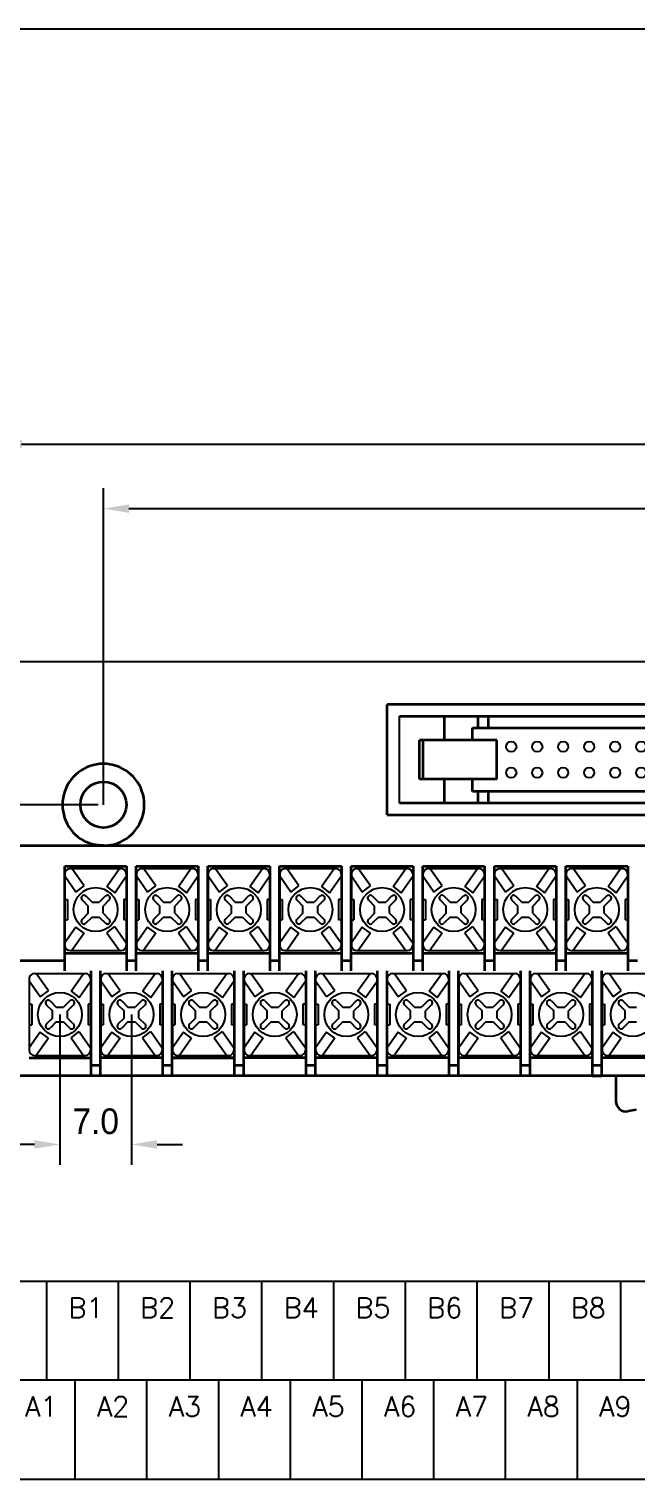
# Model space of a CAD drawing. Extents: x 295 to 2531, y 240 to 845.
# Drawn here: x 1795.9 to 1855.2, y 703 to 844.7 of the extents above; entities that cross this region are included whole.
import ezdxf

# ---------------------------------------------------------------- set-up
doc = ezdxf.new("R2010")
doc.units = 0
doc.header["$LTSCALE"] = 0.1
doc.layers.get('0').update_dxf_attribs({"linetype": 'CONTINUOUS'})
doc.layers.get('DEFPOINTS').update_dxf_attribs({"linetype": 'CONTINUOUS'})
doc.layers.add('S', color=3, linetype='CONTINUOUS')
doc.layers.add('SHEET', color=7, linetype='CONTINUOUS')
doc.layers.add('가시적인 것(ISO)', color=7, linetype='CONTINUOUS', lineweight=35)
doc.styles.get("Standard").update_dxf_attribs({"font": 'simplex.shx', "width": 0.9})
doc.styles.add('주 문자 (ISO)', font='')
doc.styles.get('주 문자 (ISO)').set_extended_font_data('Dotum')
doc.dimstyles.new('기본값 (ISO)', dxfattribs={"dimtxt": 2.5, "dimasz": 2.5, "dimexe": 2, "dimexo": 0, "dimgap": 1, "dimtad": 1, "dimdec": 1, "dimrnd": 1e-08, "dimzin": 0, "dimdsep": 46, "dimtxsty": '주 문자 (ISO)', "dimcen": 0.09, "dimdle": 10, "dimclrd": 1, "dimclre": 1, "dimclrt": 256, "dimadec": 1, "dimazin": 0, "dimtfac": 0.6, "dimtofl": 0, "dimtmove": 0, "dimatfit": 3, "dimfxl": 1, "dimtolj": 1, "dimtzin": 0, "dimlwd": -1, "dimlwe": -1, "dimarcsym": 0})

# ---------------------------------------------------------------- blocks, each defined once
blk = doc.blocks.new('A$C0BB32EA6')
for p, q in [((0, 0), (0, 8.5)), ((35.05, 5.25), (35.05, 3.25)), ((34.05, 4.25), (36.05, 4.25)), ((32.84, 1.15), (37.26, 1.15))]:
    blk.add_line(p, q)
for centre in [(10.92, 5.52), (13.46, 5.52), (16, 5.52), (18.54, 5.52), (21.08, 5.52), (23.62, 5.52), (26.16, 5.52), (28.7, 5.52), (31.24, 5.52), (33.78, 5.52), (36.32, 5.52), (38.86, 5.52), (41.4, 5.52), (43.94, 5.52), (46.48, 5.52), (49.02, 5.52), (51.56, 5.52), (54.1, 5.52), (56.64, 5.52), (59.18, 5.52), (10.92, 2.98), (13.46, 2.98), (16, 2.98), (18.54, 2.98), (21.08, 2.98), (23.62, 2.98), (26.16, 2.98), (28.7, 2.98), (31.24, 2.98), (33.78, 2.98), (36.32, 2.98), (38.86, 2.98), (41.4, 2.98), (43.94, 2.98), (46.48, 2.98), (49.02, 2.98), (51.56, 2.98), (54.1, 2.98), (56.64, 2.98), (59.18, 2.98)]:
    blk.add_circle(centre, 0.5)
at = {"layer": '가시적인 것(ISO)'}
for p, q in [((0, 8.5), (4.35, 8.5)), ((4.35, 8.5), (4.35, 6.15)), ((4.35, 8.5), (7.7, 8.5)), ((7.13, 7.35), (7.7, 7.35)), ((7.13, 6.15), (7.13, 7.35)), ((7.7, 7.35), (7.7, 8.5)), ((7.7, 8.5), (8.7, 8.5)), ((7.7, 7.35), (8.7, 7.35)), ((8.7, 7.35), (8.7, 8.5)), ((8.7, 8.5), (70.1, 8.5)), ((8.7, 7.35), (61.4, 7.35)), ((61.4, 7.35), (61.4, 8.5)), ((61.4, 7.35), (62.4, 7.35)), ((62.4, 8.5), (62.4, 7.35)), ((62.4, 7.35), (62.97, 7.35)), ((62.97, 7.35), (62.97, 6.15)), ((65.75, 6.15), (65.75, 8.5)), ((70.1, 8.5), (70.1, 0)), ((2.31, 6.15), (1.95, 6.15)), ((1.95, 2.35), (1.95, 6.15)), ((9.5, 6.15), (2.31, 6.15)), ((2.31, 2.35), (2.31, 6.15)), ((9.5, 2.35), (9.5, 6.15)), ((67.79, 6.15), (60.6, 6.15)), ((60.6, 2.35), (60.6, 6.15)), ((68.15, 6.15), (67.79, 6.15)), ((67.79, 2.35), (67.79, 6.15)), ((68.15, 2.35), (68.15, 6.15)), ((2.31, 2.35), (1.95, 2.35)), ((9.5, 2.35), (2.31, 2.35)), ((4.35, 2.35), (4.35, 0)), ((7.13, 1.15), (7.13, 2.35)), ((67.79, 2.35), (60.6, 2.35)), ((62.97, 2.35), (62.97, 1.15)), ((65.75, 0), (65.75, 2.35)), ((68.15, 2.35), (67.79, 2.35)), ((4.35, 0), (0, 0)), ((7.7, 0), (4.35, 0)), ((7.7, 1.15), (7.13, 1.15)), ((7.7, 0), (7.7, 1.15)), ((8.7, 1.15), (7.7, 1.15)), ((8.7, 0), (7.7, 0)), ((8.7, 0), (8.7, 1.15)), ((32.84, 1.15), (8.7, 1.15)), ((61.4, 0), (8.7, 0)), ((32.84, 0), (32.84, 1.15)), ((37.26, 1.15), (61.4, 1.15)), ((37.26, 0), (37.26, 1.15)), ((61.4, 0), (61.4, 1.15)), ((62.4, 1.15), (61.4, 1.15)), ((62.4, 0), (61.4, 0)), ((62.4, 1.15), (62.4, 0)), ((62.97, 1.15), (62.4, 1.15)), ((65.75, 0), (62.4, 0)), ((70.1, 0), (65.75, 0))]:
    blk.add_line(p, q, dxfattribs=at)
blk = doc.blocks.new('*D39')
at = {"color": 1, "transparency": 16777216}
for p, q in [((1803.14, 768.85), (1803.14, 799.78)), ((1930.64, 768.85), (1930.64, 799.78)), ((1805.64, 797.78), (1928.14, 797.78))]:
    blk.add_line(p, q, dxfattribs=at)
for points in [[(1805.64, 798.2), (1805.64, 797.37), (1803.14, 797.78)], [(1928.14, 798.2), (1928.14, 797.37), (1930.64, 797.78)]]:
    blk.add_solid(points, dxfattribs=at)
at = {"layer": 'DEFPOINTS', "color": 0, "transparency": 16777216}
for p in [(1930.64, 797.78), (1803.14, 768.85), (1930.64, 768.85)]:
    blk.add_point(p, dxfattribs=at)
at = {"transparency": 16777216, "insert": (1866.89, 800.04), "char_height": 2.5, "attachment_point": 5, "style": '주 문자 (ISO)'}
blk.add_mtext('\\A1;127.5', dxfattribs=at)
blk = doc.blocks.new('*D40')
at = {"color": 1, "transparency": 16777216}
for p, q in [((1792.64, 782.35), (1792.64, 806.09)), ((1941.64, 782.35), (1941.64, 806.09)), ((1795.14, 804.09), (1939.14, 804.09))]:
    blk.add_line(p, q, dxfattribs=at)
for points in [[(1795.14, 804.51), (1795.14, 803.67), (1792.64, 804.09)], [(1939.14, 804.51), (1939.14, 803.67), (1941.64, 804.09)]]:
    blk.add_solid(points, dxfattribs=at)
at = {"layer": 'DEFPOINTS', "color": 0, "transparency": 16777216}
for p in [(1941.64, 804.09), (1792.64, 782.35), (1941.64, 782.35)]:
    blk.add_point(p, dxfattribs=at)
at = {"transparency": 16777216, "insert": (1867.14, 806.34), "char_height": 2.5, "attachment_point": 5, "style": '주 문자 (ISO)'}
blk.add_mtext('\\A1;149.0', dxfattribs=at)
blk = doc.blocks.new('*D42')
at = {"color": 1, "transparency": 16777216}
for p, q in [((1798.89, 748.35), (1798.89, 733.65)), ((1805.89, 748.35), (1805.89, 733.65)), ((1796.39, 735.65), (1793.89, 735.65)), ((1808.39, 735.65), (1810.89, 735.65))]:
    blk.add_line(p, q, dxfattribs=at)
for points in [[(1796.39, 736.07), (1796.39, 735.23), (1798.89, 735.65)], [(1808.39, 736.07), (1808.39, 735.23), (1805.89, 735.65)]]:
    blk.add_solid(points, dxfattribs=at)
at = {"layer": 'DEFPOINTS', "color": 0, "transparency": 16777216}
for p in [(1798.89, 748.35), (1805.89, 748.35), (1805.89, 735.65)]:
    blk.add_point(p, dxfattribs=at)
at = {"transparency": 16777216, "insert": (1802.39, 737.9), "char_height": 2.5, "attachment_point": 5, "style": '주 문자 (ISO)'}
blk.add_mtext('\\A1;7.0', dxfattribs=at)
blk = doc.blocks.new('*D63')
at = {"color": 1, "transparency": 16777216}
for p, q in [((1793.14, 782.85), (1786.87, 782.85)), ((1788.87, 780.35), (1788.87, 771.35)), ((1802.64, 768.85), (1786.87, 768.85))]:
    blk.add_line(p, q, dxfattribs=at)
for points in [[(1788.45, 780.35), (1789.29, 780.35), (1788.87, 782.85)], [(1788.45, 771.35), (1789.29, 771.35), (1788.87, 768.85)]]:
    blk.add_solid(points, dxfattribs=at)
at = {"layer": 'DEFPOINTS', "color": 0, "transparency": 16777216}
for p in [(1793.14, 782.85), (1788.87, 768.85), (1802.64, 768.85)]:
    blk.add_point(p, dxfattribs=at)
at = {"transparency": 16777216, "insert": (1786.62, 775.85), "char_height": 2.5, "attachment_point": 5, "rotation": 90, "style": '주 문자 (ISO)'}
blk.add_mtext('\\A1;14.0', dxfattribs=at)

msp = doc.modelspace()

# ---------------------------------------------------------------- linework, layer by layer
for p, q in [((1793.14, 782.85), (1941.14, 782.85)), ((1800.45, 760.31), (1801.26, 760.91)), ((1803.47, 760.87), (1804.26, 760.25)), ((1807.45, 760.31), (1808.26, 760.91)), ((1810.47, 760.87), (1811.26, 760.25)), ((1814.45, 760.31), (1815.26, 760.91)), ((1817.47, 760.87), (1818.26, 760.25)), ((1821.45, 760.31), (1822.26, 760.91)), ((1824.47, 760.87), (1825.26, 760.25)), ((1828.45, 760.31), (1829.26, 760.91)), ((1831.47, 760.87), (1832.26, 760.25)), ((1835.45, 760.31), (1836.26, 760.91)), ((1838.47, 760.87), (1839.26, 760.25)), ((1842.45, 760.31), (1843.26, 760.91)), ((1845.47, 760.87), (1846.26, 760.25)), ((1849.45, 760.31), (1850.26, 760.91)), ((1852.47, 760.87), (1853.26, 760.25)), ((1801.26, 756.29), (1800.45, 756.88)), ((1803.47, 756.32), (1804.26, 756.94)), ((1808.26, 756.29), (1807.45, 756.88)), ((1810.47, 756.32), (1811.26, 756.94)), ((1815.26, 756.29), (1814.45, 756.88)), ((1817.47, 756.32), (1818.26, 756.94)), ((1822.26, 756.29), (1821.45, 756.88)), ((1824.47, 756.32), (1825.26, 756.94)), ((1829.26, 756.29), (1828.45, 756.88)), ((1831.47, 756.32), (1832.26, 756.94)), ((1836.26, 756.29), (1835.45, 756.88)), ((1838.47, 756.32), (1839.26, 756.94)), ((1843.26, 756.29), (1842.45, 756.88)), ((1845.47, 756.32), (1846.26, 756.94)), ((1850.26, 756.29), (1849.45, 756.88)), ((1852.47, 756.32), (1853.26, 756.94)), ((1796.96, 750.06), (1797.77, 750.66)), ((1799.98, 750.62), (1800.77, 750)), ((1803.96, 750.06), (1804.77, 750.66)), ((1806.98, 750.62), (1807.77, 750)), ((1810.96, 750.06), (1811.77, 750.66)), ((1813.98, 750.62), (1814.77, 750)), ((1817.96, 750.06), (1818.77, 750.66)), ((1820.98, 750.62), (1821.77, 750)), ((1824.96, 750.06), (1825.77, 750.66)), ((1827.98, 750.62), (1828.77, 750)), ((1831.96, 750.06), (1832.77, 750.66)), ((1834.98, 750.62), (1835.77, 750)), ((1838.96, 750.06), (1839.77, 750.66)), ((1841.98, 750.62), (1842.77, 750)), ((1845.96, 750.06), (1846.77, 750.66)), ((1848.98, 750.62), (1849.77, 750)), ((1852.96, 750.06), (1853.77, 750.66)), ((1797.77, 746.04), (1796.96, 746.63)), ((1799.98, 746.07), (1800.77, 746.69)), ((1804.77, 746.04), (1803.96, 746.63)), ((1806.98, 746.07), (1807.77, 746.69)), ((1811.77, 746.04), (1810.96, 746.63)), ((1813.98, 746.07), (1814.77, 746.69)), ((1818.77, 746.04), (1817.96, 746.63)), ((1820.98, 746.07), (1821.77, 746.69)), ((1825.77, 746.04), (1824.96, 746.63)), ((1827.98, 746.07), (1828.77, 746.69)), ((1832.77, 746.04), (1831.96, 746.63)), ((1834.98, 746.07), (1835.77, 746.69)), ((1839.77, 746.04), (1838.96, 746.63)), ((1841.98, 746.07), (1842.77, 746.69)), ((1846.77, 746.04), (1845.96, 746.63)), ((1848.98, 746.07), (1849.77, 746.69)), ((1853.77, 746.04), (1852.96, 746.63))]:
    msp.add_line(p, q)
at = {"color": 7}
for p, q in [((1799.88, 762.6), (1804.88, 762.6)), ((1801.26, 760.91), (1800.06, 762.6)), ((1803.47, 760.87), (1804.7, 762.6)), ((1806.88, 762.6), (1811.88, 762.6)), ((1808.26, 760.91), (1807.06, 762.6)), ((1810.47, 760.87), (1811.7, 762.6)), ((1813.88, 762.6), (1818.88, 762.6)), ((1815.26, 760.91), (1814.06, 762.6)), ((1817.47, 760.87), (1818.7, 762.6)), ((1820.88, 762.6), (1825.88, 762.6)), ((1822.26, 760.91), (1821.06, 762.6)), ((1824.47, 760.87), (1825.7, 762.6)), ((1827.88, 762.6), (1832.88, 762.6)), ((1829.26, 760.91), (1828.06, 762.6)), ((1831.47, 760.87), (1832.7, 762.6)), ((1834.88, 762.6), (1839.88, 762.6)), ((1836.26, 760.91), (1835.06, 762.6)), ((1838.47, 760.87), (1839.7, 762.6)), ((1841.88, 762.6), (1846.88, 762.6)), ((1843.26, 760.91), (1842.06, 762.6)), ((1845.47, 760.87), (1846.7, 762.6)), ((1848.88, 762.6), (1853.88, 762.6)), ((1850.26, 760.91), (1849.06, 762.6)), ((1852.47, 760.87), (1853.7, 762.6)), ((1799.38, 762.1), (1799.38, 755.1)), ((1800.45, 760.31), (1799.38, 761.85)), ((1804.26, 760.25), (1805.38, 761.85)), ((1805.38, 762.1), (1805.38, 755.1)), ((1806.38, 762.1), (1806.38, 755.1)), ((1807.45, 760.31), (1806.38, 761.85)), ((1811.26, 760.25), (1812.38, 761.85)), ((1812.38, 762.1), (1812.38, 755.1)), ((1813.38, 762.1), (1813.38, 755.1)), ((1814.45, 760.31), (1813.38, 761.85)), ((1818.26, 760.25), (1819.38, 761.85)), ((1819.38, 762.1), (1819.38, 755.1)), ((1820.38, 762.1), (1820.38, 755.1)), ((1821.45, 760.31), (1820.38, 761.85)), ((1825.26, 760.25), (1826.38, 761.85)), ((1826.38, 762.1), (1826.38, 755.1)), ((1827.38, 762.1), (1827.38, 755.1)), ((1828.45, 760.31), (1827.38, 761.85)), ((1832.26, 760.25), (1833.38, 761.85)), ((1833.38, 762.1), (1833.38, 755.1)), ((1834.38, 762.1), (1834.38, 755.1)), ((1835.45, 760.31), (1834.38, 761.85)), ((1839.26, 760.25), (1840.38, 761.85)), ((1840.38, 762.1), (1840.38, 755.1)), ((1841.38, 762.1), (1841.38, 755.1)), ((1842.45, 760.31), (1841.38, 761.85)), ((1846.26, 760.25), (1847.38, 761.85)), ((1847.38, 762.1), (1847.38, 755.1)), ((1848.38, 762.1), (1848.38, 755.1)), ((1849.45, 760.31), (1848.38, 761.85)), ((1853.26, 760.25), (1854.38, 761.85)), ((1854.38, 762.1), (1854.38, 755.1)), ((1801.05, 759.55), (1801.65, 758.95)), ((1801.42, 759.93), (1802.03, 759.32)), ((1803.34, 759.93), (1802.74, 759.32)), ((1803.72, 759.55), (1803.11, 758.95)), ((1808.05, 759.55), (1808.65, 758.95)), ((1808.42, 759.93), (1809.03, 759.32)), ((1810.34, 759.93), (1809.74, 759.32)), ((1810.72, 759.55), (1810.11, 758.95)), ((1815.05, 759.55), (1815.65, 758.95)), ((1815.42, 759.93), (1816.03, 759.32)), ((1817.34, 759.93), (1816.74, 759.32)), ((1817.72, 759.55), (1817.11, 758.95)), ((1822.05, 759.55), (1822.65, 758.95)), ((1822.42, 759.93), (1823.03, 759.32)), ((1824.34, 759.93), (1823.74, 759.32)), ((1824.72, 759.55), (1824.11, 758.95)), ((1829.05, 759.55), (1829.65, 758.95)), ((1829.42, 759.93), (1830.03, 759.32)), ((1831.34, 759.93), (1830.74, 759.32)), ((1831.72, 759.55), (1831.11, 758.95)), ((1836.05, 759.55), (1836.65, 758.95)), ((1836.42, 759.93), (1837.03, 759.32)), ((1838.34, 759.93), (1837.74, 759.32)), ((1838.72, 759.55), (1838.11, 758.95)), ((1843.05, 759.55), (1843.65, 758.95)), ((1843.42, 759.93), (1844.03, 759.32)), ((1845.34, 759.93), (1844.74, 759.32)), ((1845.72, 759.55), (1845.11, 758.95)), ((1850.05, 759.55), (1850.65, 758.95)), ((1850.42, 759.93), (1851.03, 759.32)), ((1852.34, 759.93), (1851.74, 759.32)), ((1852.72, 759.55), (1852.11, 758.95)), ((1801.65, 758.24), (1801.05, 757.64)), ((1801.65, 758.24), (1801.65, 758.95)), ((1802.03, 759.32), (1802.74, 759.32)), ((1803.11, 758.24), (1803.11, 758.95)), ((1803.11, 758.24), (1803.72, 757.64)), ((1808.65, 758.24), (1808.05, 757.64)), ((1808.65, 758.24), (1808.65, 758.95)), ((1809.03, 759.32), (1809.74, 759.32)), ((1810.11, 758.24), (1810.11, 758.95)), ((1810.11, 758.24), (1810.72, 757.64)), ((1815.65, 758.24), (1815.05, 757.64)), ((1815.65, 758.24), (1815.65, 758.95)), ((1816.03, 759.32), (1816.74, 759.32)), ((1817.11, 758.24), (1817.11, 758.95)), ((1817.11, 758.24), (1817.72, 757.64)), ((1822.65, 758.24), (1822.05, 757.64)), ((1822.65, 758.24), (1822.65, 758.95)), ((1823.03, 759.32), (1823.74, 759.32)), ((1824.11, 758.24), (1824.11, 758.95)), ((1824.11, 758.24), (1824.72, 757.64)), ((1829.65, 758.24), (1829.05, 757.64)), ((1829.65, 758.24), (1829.65, 758.95)), ((1830.03, 759.32), (1830.74, 759.32)), ((1831.11, 758.24), (1831.11, 758.95)), ((1831.11, 758.24), (1831.72, 757.64)), ((1836.65, 758.24), (1836.05, 757.64)), ((1836.65, 758.24), (1836.65, 758.95)), ((1837.03, 759.32), (1837.74, 759.32)), ((1838.11, 758.24), (1838.11, 758.95)), ((1838.11, 758.24), (1838.72, 757.64)), ((1843.65, 758.24), (1843.05, 757.64)), ((1843.65, 758.24), (1843.65, 758.95)), ((1844.03, 759.32), (1844.74, 759.32)), ((1845.11, 758.24), (1845.11, 758.95)), ((1845.11, 758.24), (1845.72, 757.64)), ((1850.65, 758.24), (1850.05, 757.64)), ((1850.65, 758.24), (1850.65, 758.95)), ((1851.03, 759.32), (1851.74, 759.32)), ((1852.11, 758.24), (1852.11, 758.95)), ((1852.11, 758.24), (1852.72, 757.64)), ((1800.45, 756.88), (1799.38, 755.34)), ((1802.03, 757.87), (1801.42, 757.26)), ((1802.03, 757.87), (1802.74, 757.87)), ((1802.74, 757.87), (1803.34, 757.26)), ((1804.26, 756.94), (1805.38, 755.34)), ((1807.45, 756.88), (1806.38, 755.34)), ((1809.03, 757.87), (1808.42, 757.26)), ((1809.03, 757.87), (1809.74, 757.87)), ((1809.74, 757.87), (1810.34, 757.26)), ((1811.26, 756.94), (1812.38, 755.34)), ((1814.45, 756.88), (1813.38, 755.34)), ((1816.03, 757.87), (1815.42, 757.26)), ((1816.03, 757.87), (1816.74, 757.87)), ((1816.74, 757.87), (1817.34, 757.26)), ((1818.26, 756.94), (1819.38, 755.34)), ((1821.45, 756.88), (1820.38, 755.34)), ((1823.03, 757.87), (1822.42, 757.26)), ((1823.03, 757.87), (1823.74, 757.87)), ((1823.74, 757.87), (1824.34, 757.26)), ((1825.26, 756.94), (1826.38, 755.34)), ((1828.45, 756.88), (1827.38, 755.34)), ((1830.03, 757.87), (1829.42, 757.26)), ((1830.03, 757.87), (1830.74, 757.87)), ((1830.74, 757.87), (1831.34, 757.26)), ((1832.26, 756.94), (1833.38, 755.34)), ((1835.45, 756.88), (1834.38, 755.34)), ((1837.03, 757.87), (1836.42, 757.26)), ((1837.03, 757.87), (1837.74, 757.87)), ((1837.74, 757.87), (1838.34, 757.26)), ((1839.26, 756.94), (1840.38, 755.34)), ((1842.45, 756.88), (1841.38, 755.34)), ((1844.03, 757.87), (1843.42, 757.26)), ((1844.03, 757.87), (1844.74, 757.87)), ((1844.74, 757.87), (1845.34, 757.26)), ((1846.26, 756.94), (1847.38, 755.34)), ((1849.45, 756.88), (1848.38, 755.34)), ((1851.03, 757.87), (1850.42, 757.26)), ((1851.03, 757.87), (1851.74, 757.87)), ((1851.74, 757.87), (1852.34, 757.26)), ((1853.26, 756.94), (1854.38, 755.34)), ((1801.26, 756.29), (1800.06, 754.6)), ((1803.47, 756.32), (1804.7, 754.6)), ((1808.26, 756.29), (1807.06, 754.6)), ((1810.47, 756.32), (1811.7, 754.6)), ((1815.26, 756.29), (1814.06, 754.6)), ((1817.47, 756.32), (1818.7, 754.6)), ((1822.26, 756.29), (1821.06, 754.6)), ((1824.47, 756.32), (1825.7, 754.6)), ((1829.26, 756.29), (1828.06, 754.6)), ((1831.47, 756.32), (1832.7, 754.6)), ((1836.26, 756.29), (1835.06, 754.6)), ((1838.47, 756.32), (1839.7, 754.6)), ((1843.26, 756.29), (1842.06, 754.6)), ((1845.47, 756.32), (1846.7, 754.6)), ((1850.26, 756.29), (1849.06, 754.6)), ((1852.47, 756.32), (1853.7, 754.6)), ((1799.88, 754.6), (1804.88, 754.6)), ((1806.88, 754.6), (1811.88, 754.6)), ((1813.88, 754.6), (1818.88, 754.6)), ((1820.88, 754.6), (1825.88, 754.6)), ((1827.88, 754.6), (1832.88, 754.6)), ((1834.88, 754.6), (1839.88, 754.6)), ((1841.88, 754.6), (1846.88, 754.6)), ((1848.88, 754.6), (1853.88, 754.6)), ((1795.89, 751.85), (1795.89, 744.85)), ((1796.96, 750.06), (1795.89, 751.6)), ((1796.39, 752.35), (1801.39, 752.35)), ((1797.77, 750.66), (1796.57, 752.35)), ((1799.98, 750.62), (1801.21, 752.35)), ((1800.77, 750), (1801.89, 751.6)), ((1801.89, 751.85), (1801.89, 744.85)), ((1802.89, 751.85), (1802.89, 744.85)), ((1803.96, 750.06), (1802.89, 751.6)), ((1803.39, 752.35), (1808.39, 752.35)), ((1804.77, 750.66), (1803.57, 752.35)), ((1806.98, 750.62), (1808.21, 752.35)), ((1807.77, 750), (1808.89, 751.6)), ((1808.89, 751.85), (1808.89, 744.85)), ((1809.89, 751.85), (1809.89, 744.85)), ((1810.96, 750.06), (1809.89, 751.6)), ((1810.39, 752.35), (1815.39, 752.35)), ((1811.77, 750.66), (1810.57, 752.35)), ((1813.98, 750.62), (1815.21, 752.35)), ((1814.77, 750), (1815.89, 751.6)), ((1815.89, 751.85), (1815.89, 744.85)), ((1816.89, 751.85), (1816.89, 744.85)), ((1817.96, 750.06), (1816.89, 751.6)), ((1817.39, 752.35), (1822.39, 752.35)), ((1818.77, 750.66), (1817.57, 752.35)), ((1820.98, 750.62), (1822.21, 752.35)), ((1821.77, 750), (1822.89, 751.6)), ((1822.89, 751.85), (1822.89, 744.85)), ((1823.89, 751.85), (1823.89, 744.85)), ((1824.96, 750.06), (1823.89, 751.6)), ((1824.39, 752.35), (1829.39, 752.35)), ((1825.77, 750.66), (1824.57, 752.35)), ((1827.98, 750.62), (1829.21, 752.35)), ((1828.77, 750), (1829.89, 751.6)), ((1829.89, 751.85), (1829.89, 744.85)), ((1830.89, 751.85), (1830.89, 744.85)), ((1831.96, 750.06), (1830.89, 751.6)), ((1831.39, 752.35), (1836.39, 752.35)), ((1832.77, 750.66), (1831.57, 752.35)), ((1834.98, 750.62), (1836.21, 752.35)), ((1835.77, 750), (1836.89, 751.6)), ((1836.89, 751.85), (1836.89, 744.85)), ((1837.89, 751.85), (1837.89, 744.85)), ((1838.96, 750.06), (1837.89, 751.6)), ((1838.39, 752.35), (1843.39, 752.35)), ((1839.77, 750.66), (1838.57, 752.35)), ((1841.98, 750.62), (1843.21, 752.35)), ((1842.77, 750), (1843.89, 751.6)), ((1843.89, 751.85), (1843.89, 744.85)), ((1844.89, 751.85), (1844.89, 744.85)), ((1845.96, 750.06), (1844.89, 751.6)), ((1845.39, 752.35), (1850.39, 752.35)), ((1846.77, 750.66), (1845.57, 752.35)), ((1848.98, 750.62), (1850.21, 752.35)), ((1849.77, 750), (1850.89, 751.6)), ((1850.89, 751.85), (1850.89, 744.85)), ((1851.89, 751.85), (1851.89, 744.85)), ((1852.96, 750.06), (1851.89, 751.6)), ((1852.39, 752.35), (1857.39, 752.35)), ((1853.77, 750.66), (1852.57, 752.35)), ((1797.93, 749.68), (1798.54, 749.07)), ((1799.85, 749.68), (1799.25, 749.07)), ((1804.93, 749.68), (1805.54, 749.07)), ((1806.85, 749.68), (1806.25, 749.07)), ((1811.93, 749.68), (1812.54, 749.07)), ((1813.85, 749.68), (1813.25, 749.07)), ((1818.93, 749.68), (1819.54, 749.07)), ((1820.85, 749.68), (1820.25, 749.07)), ((1825.93, 749.68), (1826.54, 749.07)), ((1827.85, 749.68), (1827.25, 749.07)), ((1832.93, 749.68), (1833.54, 749.07)), ((1834.85, 749.68), (1834.25, 749.07)), ((1839.93, 749.68), (1840.54, 749.07)), ((1841.85, 749.68), (1841.25, 749.07)), ((1846.93, 749.68), (1847.54, 749.07)), ((1848.85, 749.68), (1848.25, 749.07)), ((1853.93, 749.68), (1854.54, 749.07)), ((1797.56, 749.3), (1798.16, 748.7)), ((1798.16, 747.99), (1798.16, 748.7)), ((1798.54, 749.07), (1799.25, 749.07)), ((1800.23, 749.3), (1799.62, 748.7)), ((1799.62, 747.99), (1799.62, 748.7)), ((1804.56, 749.3), (1805.16, 748.7)), ((1805.16, 747.99), (1805.16, 748.7)), ((1805.54, 749.07), (1806.25, 749.07)), ((1807.23, 749.3), (1806.62, 748.7)), ((1806.62, 747.99), (1806.62, 748.7)), ((1811.56, 749.3), (1812.16, 748.7)), ((1812.16, 747.99), (1812.16, 748.7)), ((1812.54, 749.07), (1813.25, 749.07)), ((1814.23, 749.3), (1813.62, 748.7)), ((1813.62, 747.99), (1813.62, 748.7)), ((1818.56, 749.3), (1819.16, 748.7)), ((1819.16, 747.99), (1819.16, 748.7)), ((1819.54, 749.07), (1820.25, 749.07)), ((1821.23, 749.3), (1820.62, 748.7)), ((1820.62, 747.99), (1820.62, 748.7)), ((1825.56, 749.3), (1826.16, 748.7)), ((1826.16, 747.99), (1826.16, 748.7)), ((1826.54, 749.07), (1827.25, 749.07)), ((1828.23, 749.3), (1827.62, 748.7)), ((1827.62, 747.99), (1827.62, 748.7)), ((1832.56, 749.3), (1833.16, 748.7)), ((1833.16, 747.99), (1833.16, 748.7)), ((1833.54, 749.07), (1834.25, 749.07)), ((1835.23, 749.3), (1834.62, 748.7)), ((1834.62, 747.99), (1834.62, 748.7)), ((1839.56, 749.3), (1840.16, 748.7)), ((1840.16, 747.99), (1840.16, 748.7)), ((1840.54, 749.07), (1841.25, 749.07)), ((1842.23, 749.3), (1841.62, 748.7)), ((1841.62, 747.99), (1841.62, 748.7)), ((1846.56, 749.3), (1847.16, 748.7)), ((1847.16, 747.99), (1847.16, 748.7)), ((1847.54, 749.07), (1848.25, 749.07)), ((1849.23, 749.3), (1848.62, 748.7)), ((1848.62, 747.99), (1848.62, 748.7)), ((1853.56, 749.3), (1854.16, 748.7)), ((1854.16, 747.99), (1854.16, 748.7)), ((1854.54, 749.07), (1855.25, 749.07)), ((1798.16, 747.99), (1797.56, 747.39)), ((1798.54, 747.62), (1797.93, 747.01)), ((1798.54, 747.62), (1799.25, 747.62)), ((1799.25, 747.62), (1799.85, 747.01)), ((1799.62, 747.99), (1800.23, 747.39)), ((1805.16, 747.99), (1804.56, 747.39)), ((1805.54, 747.62), (1804.93, 747.01)), ((1805.54, 747.62), (1806.25, 747.62)), ((1806.25, 747.62), (1806.85, 747.01)), ((1806.62, 747.99), (1807.23, 747.39)), ((1812.16, 747.99), (1811.56, 747.39)), ((1812.54, 747.62), (1811.93, 747.01)), ((1812.54, 747.62), (1813.25, 747.62)), ((1813.25, 747.62), (1813.85, 747.01)), ((1813.62, 747.99), (1814.23, 747.39)), ((1819.16, 747.99), (1818.56, 747.39)), ((1819.54, 747.62), (1818.93, 747.01)), ((1819.54, 747.62), (1820.25, 747.62)), ((1820.25, 747.62), (1820.85, 747.01)), ((1820.62, 747.99), (1821.23, 747.39)), ((1826.16, 747.99), (1825.56, 747.39)), ((1826.54, 747.62), (1825.93, 747.01)), ((1826.54, 747.62), (1827.25, 747.62)), ((1827.25, 747.62), (1827.85, 747.01)), ((1827.62, 747.99), (1828.23, 747.39)), ((1833.16, 747.99), (1832.56, 747.39)), ((1833.54, 747.62), (1832.93, 747.01)), ((1833.54, 747.62), (1834.25, 747.62)), ((1834.25, 747.62), (1834.85, 747.01)), ((1834.62, 747.99), (1835.23, 747.39)), ((1840.16, 747.99), (1839.56, 747.39)), ((1840.54, 747.62), (1839.93, 747.01)), ((1840.54, 747.62), (1841.25, 747.62)), ((1841.25, 747.62), (1841.85, 747.01)), ((1841.62, 747.99), (1842.23, 747.39)), ((1847.16, 747.99), (1846.56, 747.39)), ((1847.54, 747.62), (1846.93, 747.01)), ((1847.54, 747.62), (1848.25, 747.62)), ((1848.25, 747.62), (1848.85, 747.01)), ((1848.62, 747.99), (1849.23, 747.39)), ((1854.16, 747.99), (1853.56, 747.39)), ((1854.54, 747.62), (1853.93, 747.01)), ((1854.54, 747.62), (1855.25, 747.62)), ((1796.96, 746.63), (1795.89, 745.09)), ((1797.77, 746.04), (1796.57, 744.35)), ((1799.98, 746.07), (1801.21, 744.35)), ((1800.77, 746.69), (1801.89, 745.09)), ((1803.96, 746.63), (1802.89, 745.09)), ((1804.77, 746.04), (1803.57, 744.35)), ((1806.98, 746.07), (1808.21, 744.35)), ((1807.77, 746.69), (1808.89, 745.09)), ((1810.96, 746.63), (1809.89, 745.09)), ((1811.77, 746.04), (1810.57, 744.35)), ((1813.98, 746.07), (1815.21, 744.35)), ((1814.77, 746.69), (1815.89, 745.09)), ((1817.96, 746.63), (1816.89, 745.09)), ((1818.77, 746.04), (1817.57, 744.35)), ((1820.98, 746.07), (1822.21, 744.35)), ((1821.77, 746.69), (1822.89, 745.09)), ((1824.96, 746.63), (1823.89, 745.09)), ((1825.77, 746.04), (1824.57, 744.35)), ((1827.98, 746.07), (1829.21, 744.35)), ((1828.77, 746.69), (1829.89, 745.09)), ((1831.96, 746.63), (1830.89, 745.09)), ((1832.77, 746.04), (1831.57, 744.35)), ((1834.98, 746.07), (1836.21, 744.35)), ((1835.77, 746.69), (1836.89, 745.09)), ((1838.96, 746.63), (1837.89, 745.09)), ((1839.77, 746.04), (1838.57, 744.35)), ((1841.98, 746.07), (1843.21, 744.35)), ((1842.77, 746.69), (1843.89, 745.09)), ((1845.96, 746.63), (1844.89, 745.09)), ((1846.77, 746.04), (1845.57, 744.35)), ((1848.98, 746.07), (1850.21, 744.35)), ((1849.77, 746.69), (1850.89, 745.09)), ((1852.96, 746.63), (1851.89, 745.09)), ((1853.77, 746.04), (1852.57, 744.35)), ((1796.39, 744.35), (1801.39, 744.35)), ((1803.39, 744.35), (1808.39, 744.35)), ((1810.39, 744.35), (1815.39, 744.35)), ((1817.39, 744.35), (1822.39, 744.35)), ((1824.39, 744.35), (1829.39, 744.35)), ((1831.39, 744.35), (1836.39, 744.35)), ((1838.39, 744.35), (1843.39, 744.35)), ((1845.39, 744.35), (1850.39, 744.35)), ((1852.39, 744.35), (1857.39, 744.35)), ((1793.34, 722.29), (1937.85, 722.29)), ((1797.57, 722.29), (1797.57, 712.62)), ((1804.58, 722.29), (1804.58, 712.62)), ((1811.6, 722.29), (1811.6, 712.62)), ((1818.61, 722.29), (1818.61, 712.62)), ((1825.63, 722.29), (1825.63, 712.62)), ((1832.64, 722.29), (1832.64, 712.62)), ((1839.66, 722.29), (1839.66, 712.62)), ((1846.67, 722.29), (1846.67, 712.62)), ((1853.68, 722.29), (1853.68, 712.62)), ((1937.85, 712.62), (1793.34, 712.62)), ((1800.35, 712.62), (1800.35, 702.95)), ((1807.36, 712.62), (1807.36, 702.95)), ((1814.38, 712.62), (1814.38, 702.95)), ((1821.39, 712.62), (1821.39, 702.95)), ((1828.41, 712.62), (1828.41, 702.95)), ((1835.42, 712.62), (1835.42, 702.95)), ((1842.43, 712.62), (1842.43, 702.95)), ((1849.45, 712.62), (1849.45, 702.95)), ((1793.34, 702.95), (1937.85, 702.95))]:
    msp.add_line(p, q, dxfattribs=at)
for centre in [(1802.38, 758.6), (1809.38, 758.6), (1816.38, 758.6), (1823.38, 758.6), (1830.38, 758.6), (1837.38, 758.6), (1844.38, 758.6), (1851.38, 758.6), (1798.89, 748.35), (1805.89, 748.35), (1812.89, 748.35), (1819.89, 748.35), (1826.89, 748.35), (1833.89, 748.35), (1840.89, 748.35), (1847.89, 748.35), (1854.89, 748.35)]:
    msp.add_circle(centre, 2.15, dxfattribs=at)
for centre, radius, start, end in [((1799.88, 762.1), 0.5, 90, 180), ((1804.88, 762.1), 0.5, 0, 90), ((1806.88, 762.1), 0.5, 90, 180), ((1811.88, 762.1), 0.5, 0, 90), ((1813.88, 762.1), 0.5, 90, 180), ((1818.88, 762.1), 0.5, 0, 90), ((1820.88, 762.1), 0.5, 90, 180), ((1825.88, 762.1), 0.5, 0, 90), ((1827.88, 762.1), 0.5, 90, 180), ((1832.88, 762.1), 0.5, 0, 90), ((1834.88, 762.1), 0.5, 90, 180), ((1839.88, 762.1), 0.5, 0, 90), ((1841.88, 762.1), 0.5, 90, 180), ((1846.88, 762.1), 0.5, 0, 90), ((1848.88, 762.1), 0.5, 90, 180), ((1853.88, 762.1), 0.5, 0, 90), ((1801.24, 759.74), 0.265, 45, 225), ((1803.53, 759.74), 0.265, 315, 135), ((1808.24, 759.74), 0.265, 45, 225), ((1810.53, 759.74), 0.265, 315, 135), ((1815.24, 759.74), 0.265, 45, 225), ((1817.53, 759.74), 0.265, 315, 135), ((1822.24, 759.74), 0.265, 45, 225), ((1824.53, 759.74), 0.265, 315, 135), ((1829.24, 759.74), 0.265, 45, 225), ((1831.53, 759.74), 0.265, 315, 135), ((1836.24, 759.74), 0.265, 45, 225), ((1838.53, 759.74), 0.265, 315, 135), ((1843.24, 759.74), 0.265, 45, 225), ((1845.53, 759.74), 0.265, 315, 135), ((1850.24, 759.74), 0.265, 45, 225), ((1852.53, 759.74), 0.265, 315, 135), ((1801.24, 757.45), 0.265, 135, 315), ((1803.53, 757.45), 0.265, 225, 45), ((1808.24, 757.45), 0.265, 135, 315), ((1810.53, 757.45), 0.265, 225, 45), ((1815.24, 757.45), 0.265, 135, 315), ((1817.53, 757.45), 0.265, 225, 45), ((1822.24, 757.45), 0.265, 135, 315), ((1824.53, 757.45), 0.265, 225, 45), ((1829.24, 757.45), 0.265, 135, 315), ((1831.53, 757.45), 0.265, 225, 45), ((1836.24, 757.45), 0.265, 135, 315), ((1838.53, 757.45), 0.265, 225, 45), ((1843.24, 757.45), 0.265, 135, 315), ((1845.53, 757.45), 0.265, 225, 45), ((1850.24, 757.45), 0.265, 135, 315), ((1852.53, 757.45), 0.265, 225, 45), ((1799.88, 755.1), 0.5, 180, 270), ((1804.88, 755.1), 0.5, 270, 0), ((1806.88, 755.1), 0.5, 180, 270), ((1811.88, 755.1), 0.5, 270, 0), ((1813.88, 755.1), 0.5, 180, 270), ((1818.88, 755.1), 0.5, 270, 0), ((1820.88, 755.1), 0.5, 180, 270), ((1825.88, 755.1), 0.5, 270, 0), ((1827.88, 755.1), 0.5, 180, 270), ((1832.88, 755.1), 0.5, 270, 0), ((1834.88, 755.1), 0.5, 180, 270), ((1839.88, 755.1), 0.5, 270, 0), ((1841.88, 755.1), 0.5, 180, 270), ((1846.88, 755.1), 0.5, 270, 0), ((1848.88, 755.1), 0.5, 180, 270), ((1853.88, 755.1), 0.5, 270, 0), ((1796.39, 751.85), 0.5, 90, 180), ((1801.39, 751.85), 0.5, 0, 90), ((1803.39, 751.85), 0.5, 90, 180), ((1808.39, 751.85), 0.5, 0, 90), ((1810.39, 751.85), 0.5, 90, 180), ((1815.39, 751.85), 0.5, 0, 90), ((1817.39, 751.85), 0.5, 90, 180), ((1822.39, 751.85), 0.5, 0, 90), ((1824.39, 751.85), 0.5, 90, 180), ((1829.39, 751.85), 0.5, 0, 90), ((1831.39, 751.85), 0.5, 90, 180), ((1836.39, 751.85), 0.5, 0, 90), ((1838.39, 751.85), 0.5, 90, 180), ((1843.39, 751.85), 0.5, 0, 90), ((1845.39, 751.85), 0.5, 90, 180), ((1850.39, 751.85), 0.5, 0, 90), ((1852.39, 751.85), 0.5, 90, 180), ((1797.75, 749.49), 0.265, 45, 225), ((1800.04, 749.49), 0.265, 315, 135), ((1804.75, 749.49), 0.265, 45, 225), ((1807.04, 749.49), 0.265, 315, 135), ((1811.75, 749.49), 0.265, 45, 225), ((1814.04, 749.49), 0.265, 315, 135), ((1818.75, 749.49), 0.265, 45, 225), ((1821.04, 749.49), 0.265, 315, 135), ((1825.75, 749.49), 0.265, 45, 225), ((1828.04, 749.49), 0.265, 315, 135), ((1832.75, 749.49), 0.265, 45, 225), ((1835.04, 749.49), 0.265, 315, 135), ((1839.75, 749.49), 0.265, 45, 225), ((1842.04, 749.49), 0.265, 315, 135), ((1846.75, 749.49), 0.265, 45, 225), ((1849.04, 749.49), 0.265, 315, 135), ((1853.75, 749.49), 0.265, 45, 225), ((1797.75, 747.2), 0.265, 135, 315), ((1800.04, 747.2), 0.265, 225, 45), ((1804.75, 747.2), 0.265, 135, 315), ((1807.04, 747.2), 0.265, 225, 45), ((1811.75, 747.2), 0.265, 135, 315), ((1814.04, 747.2), 0.265, 225, 45), ((1818.75, 747.2), 0.265, 135, 315), ((1821.04, 747.2), 0.265, 225, 45), ((1825.75, 747.2), 0.265, 135, 315), ((1828.04, 747.2), 0.265, 225, 45), ((1832.75, 747.2), 0.265, 135, 315), ((1835.04, 747.2), 0.265, 225, 45), ((1839.75, 747.2), 0.265, 135, 315), ((1842.04, 747.2), 0.265, 225, 45), ((1846.75, 747.2), 0.265, 135, 315), ((1849.04, 747.2), 0.265, 225, 45), ((1853.75, 747.2), 0.265, 135, 315), ((1796.39, 744.85), 0.5, 180, 270), ((1801.39, 744.85), 0.5, 270, 0), ((1803.39, 744.85), 0.5, 180, 270), ((1808.39, 744.85), 0.5, 270, 0), ((1810.39, 744.85), 0.5, 180, 270), ((1815.39, 744.85), 0.5, 270, 0), ((1817.39, 744.85), 0.5, 180, 270), ((1822.39, 744.85), 0.5, 270, 0), ((1824.39, 744.85), 0.5, 180, 270), ((1829.39, 744.85), 0.5, 270, 0), ((1831.39, 744.85), 0.5, 180, 270), ((1836.39, 744.85), 0.5, 270, 0), ((1838.39, 744.85), 0.5, 180, 270), ((1843.39, 744.85), 0.5, 270, 0), ((1845.39, 744.85), 0.5, 180, 270), ((1850.39, 744.85), 0.5, 270, 0), ((1852.39, 744.85), 0.5, 180, 270)]:
    msp.add_arc(centre, radius, start, end, dxfattribs=at)
at = {"layer": 'S', "color": 0}
for p, q in [((1799.36, 759.6), (1799.62, 759.6)), ((1799.62, 759.6), (1799.62, 757.6)), ((1805.41, 759.6), (1805.14, 759.6)), ((1805.14, 759.6), (1805.14, 757.6)), ((1806.36, 759.6), (1806.62, 759.6)), ((1806.62, 759.6), (1806.62, 757.6)), ((1812.41, 759.6), (1812.14, 759.6)), ((1812.14, 759.6), (1812.14, 757.6)), ((1813.36, 759.6), (1813.62, 759.6)), ((1813.62, 759.6), (1813.62, 757.6)), ((1819.41, 759.6), (1819.14, 759.6)), ((1819.14, 759.6), (1819.14, 757.6)), ((1820.36, 759.6), (1820.62, 759.6)), ((1820.62, 759.6), (1820.62, 757.6)), ((1826.41, 759.6), (1826.14, 759.6)), ((1826.14, 759.6), (1826.14, 757.6)), ((1827.36, 759.6), (1827.62, 759.6)), ((1827.62, 759.6), (1827.62, 757.6)), ((1833.41, 759.6), (1833.14, 759.6)), ((1833.14, 759.6), (1833.14, 757.6)), ((1834.36, 759.6), (1834.62, 759.6)), ((1834.62, 759.6), (1834.62, 757.6)), ((1840.41, 759.6), (1840.14, 759.6)), ((1840.14, 759.6), (1840.14, 757.6)), ((1841.36, 759.6), (1841.62, 759.6)), ((1841.62, 759.6), (1841.62, 757.6)), ((1847.41, 759.6), (1847.14, 759.6)), ((1847.14, 759.6), (1847.14, 757.6)), ((1848.36, 759.6), (1848.62, 759.6)), ((1848.62, 759.6), (1848.62, 757.6)), ((1854.41, 759.6), (1854.14, 759.6)), ((1854.14, 759.6), (1854.14, 757.6)), ((1799.36, 757.6), (1799.62, 757.6)), ((1805.41, 757.6), (1805.14, 757.6)), ((1806.36, 757.6), (1806.62, 757.6)), ((1812.41, 757.6), (1812.14, 757.6)), ((1813.36, 757.6), (1813.62, 757.6)), ((1819.41, 757.6), (1819.14, 757.6)), ((1820.36, 757.6), (1820.62, 757.6)), ((1826.41, 757.6), (1826.14, 757.6)), ((1827.36, 757.6), (1827.62, 757.6)), ((1833.41, 757.6), (1833.14, 757.6)), ((1834.36, 757.6), (1834.62, 757.6)), ((1840.41, 757.6), (1840.14, 757.6)), ((1841.36, 757.6), (1841.62, 757.6)), ((1847.41, 757.6), (1847.14, 757.6)), ((1848.36, 757.6), (1848.62, 757.6)), ((1854.41, 757.6), (1854.14, 757.6)), ((1795.87, 749.35), (1796.13, 749.35)), ((1796.13, 749.35), (1796.13, 747.35)), ((1801.92, 749.35), (1801.65, 749.35)), ((1801.65, 749.35), (1801.65, 747.35)), ((1802.87, 749.35), (1803.13, 749.35)), ((1803.13, 749.35), (1803.13, 747.35)), ((1808.92, 749.35), (1808.65, 749.35)), ((1808.65, 749.35), (1808.65, 747.35)), ((1809.87, 749.35), (1810.13, 749.35)), ((1810.13, 749.35), (1810.13, 747.35)), ((1815.92, 749.35), (1815.65, 749.35)), ((1815.65, 749.35), (1815.65, 747.35)), ((1816.87, 749.35), (1817.13, 749.35)), ((1817.13, 749.35), (1817.13, 747.35)), ((1822.92, 749.35), (1822.65, 749.35)), ((1822.65, 749.35), (1822.65, 747.35)), ((1823.87, 749.35), (1824.13, 749.35)), ((1824.13, 749.35), (1824.13, 747.35)), ((1829.92, 749.35), (1829.65, 749.35)), ((1829.65, 749.35), (1829.65, 747.35)), ((1830.87, 749.35), (1831.13, 749.35)), ((1831.13, 749.35), (1831.13, 747.35)), ((1836.92, 749.35), (1836.65, 749.35)), ((1836.65, 749.35), (1836.65, 747.35)), ((1837.87, 749.35), (1838.13, 749.35)), ((1838.13, 749.35), (1838.13, 747.35)), ((1843.92, 749.35), (1843.65, 749.35)), ((1843.65, 749.35), (1843.65, 747.35)), ((1844.87, 749.35), (1845.13, 749.35)), ((1845.13, 749.35), (1845.13, 747.35)), ((1850.92, 749.35), (1850.65, 749.35)), ((1850.65, 749.35), (1850.65, 747.35)), ((1851.87, 749.35), (1852.13, 749.35)), ((1852.13, 749.35), (1852.13, 747.35)), ((1795.87, 747.35), (1796.13, 747.35)), ((1801.92, 747.35), (1801.65, 747.35)), ((1802.87, 747.35), (1803.13, 747.35)), ((1808.92, 747.35), (1808.65, 747.35)), ((1809.87, 747.35), (1810.13, 747.35)), ((1815.92, 747.35), (1815.65, 747.35)), ((1816.87, 747.35), (1817.13, 747.35)), ((1822.92, 747.35), (1822.65, 747.35)), ((1823.87, 747.35), (1824.13, 747.35)), ((1829.92, 747.35), (1829.65, 747.35)), ((1830.87, 747.35), (1831.13, 747.35)), ((1836.92, 747.35), (1836.65, 747.35)), ((1837.87, 747.35), (1838.13, 747.35)), ((1843.92, 747.35), (1843.65, 747.35)), ((1844.87, 747.35), (1845.13, 747.35)), ((1850.92, 747.35), (1850.65, 747.35)), ((1851.87, 747.35), (1852.13, 747.35))]:
    msp.add_line(p, q, dxfattribs=at)
at = {"layer": 'SHEET'}
msp.add_line((2078, 844.65), (1654.78, 844.65), dxfattribs=at)
at = {"layer": '가시적인 것(ISO)'}
for p, q in [((1830.89, 767.85), (1830.89, 778.65)), ((1901.92, 778.65), (1830.89, 778.65)), ((1830.89, 767.85), (1902.89, 767.85)), ((1794.64, 764.85), (1939.64, 764.85)), ((1799.36, 752.6), (1799.36, 762.85)), ((1799.36, 762.85), (1805.41, 762.85)), ((1805.41, 762.85), (1805.41, 752.6)), ((1806.36, 752.6), (1806.36, 762.85)), ((1806.36, 762.85), (1812.41, 762.85)), ((1812.41, 762.85), (1812.41, 752.6)), ((1813.36, 752.6), (1813.36, 762.85)), ((1813.36, 762.85), (1819.41, 762.85)), ((1819.41, 762.85), (1819.41, 752.6)), ((1820.36, 752.6), (1820.36, 762.85)), ((1820.36, 762.85), (1826.41, 762.85)), ((1826.41, 762.85), (1826.41, 752.6)), ((1827.36, 752.6), (1827.36, 762.85)), ((1827.36, 762.85), (1833.41, 762.85)), ((1833.41, 762.85), (1833.41, 752.6)), ((1834.36, 752.6), (1834.36, 762.85)), ((1834.36, 762.85), (1840.41, 762.85)), ((1840.41, 762.85), (1840.41, 752.6)), ((1841.36, 752.6), (1841.36, 762.85)), ((1841.36, 762.85), (1847.41, 762.85)), ((1847.41, 762.85), (1847.41, 752.6)), ((1848.36, 752.6), (1848.36, 762.85)), ((1848.36, 762.85), (1854.41, 762.85)), ((1854.41, 762.85), (1854.41, 752.6)), ((1799.36, 754.35), (1805.41, 754.35)), ((1806.36, 754.35), (1812.41, 754.35)), ((1813.36, 754.35), (1819.41, 754.35)), ((1820.36, 754.35), (1826.41, 754.35)), ((1827.36, 754.35), (1833.41, 754.35)), ((1834.36, 754.35), (1840.41, 754.35)), ((1841.36, 754.35), (1847.41, 754.35)), ((1848.36, 754.35), (1854.41, 754.35)), ((1799.36, 753.6), (1794.64, 753.6)), ((1801.92, 752.6), (1801.92, 742.35)), ((1802.87, 742.35), (1802.87, 752.6)), ((1806.36, 753.6), (1805.41, 753.6)), ((1808.92, 752.6), (1808.92, 742.35)), ((1809.87, 742.35), (1809.87, 752.6)), ((1813.36, 753.6), (1812.41, 753.6)), ((1815.92, 752.6), (1815.92, 742.35)), ((1816.87, 742.35), (1816.87, 752.6)), ((1820.36, 753.6), (1819.41, 753.6)), ((1822.92, 752.6), (1822.92, 742.35)), ((1823.87, 742.35), (1823.87, 752.6)), ((1827.36, 753.6), (1826.41, 753.6)), ((1829.92, 752.6), (1829.92, 742.35)), ((1830.87, 742.35), (1830.87, 752.6)), ((1834.36, 753.6), (1833.41, 753.6)), ((1836.92, 752.6), (1836.92, 742.35)), ((1837.87, 742.35), (1837.87, 752.6)), ((1841.36, 753.6), (1840.41, 753.6)), ((1843.92, 752.6), (1843.92, 742.35)), ((1844.87, 742.35), (1844.87, 752.6)), ((1848.36, 753.6), (1847.41, 753.6)), ((1850.92, 752.6), (1850.92, 742.35)), ((1851.87, 742.35), (1851.87, 752.6)), ((1855.36, 753.6), (1854.41, 753.6)), ((1795.87, 744.1), (1801.92, 744.1)), ((1808.92, 744.1), (1802.87, 744.1)), ((1815.92, 744.1), (1809.87, 744.1)), ((1809.87, 744.1), (1815.92, 744.1)), ((1822.92, 744.1), (1816.87, 744.1)), ((1829.92, 744.1), (1823.87, 744.1)), ((1836.92, 744.1), (1830.87, 744.1)), ((1843.92, 744.1), (1837.87, 744.1)), ((1850.92, 744.1), (1844.87, 744.1)), ((1857.92, 744.1), (1851.87, 744.1)), ((1802.87, 743.35), (1801.92, 743.35)), ((1809.87, 743.35), (1808.92, 743.35)), ((1816.87, 743.35), (1815.92, 743.35)), ((1823.87, 743.35), (1822.92, 743.35)), ((1830.87, 743.35), (1829.92, 743.35)), ((1837.87, 743.35), (1836.92, 743.35)), ((1844.87, 743.35), (1843.92, 743.35)), ((1851.87, 743.35), (1850.92, 743.35)), ((1941.14, 742.35), (1793.14, 742.35)), ((1850.92, 742.35), (1851.87, 742.35)), ((1853.24, 742.35), (1853.24, 739.87))]:
    msp.add_line(p, q, dxfattribs=at)
msp.add_circle((1803.14, 768.85), 2.25, dxfattribs=at)
for centre, radius, start, end in [((1803.14, 768.85), 4, 298.955, 241.045), ((1854.24, 739.87), 1, 180, 280.9785), ((1867.19, 673.12), 67, 100.3008, 100.9785)]:
    msp.add_arc(centre, radius, start, end, dxfattribs=at)
for points, knots in [([(1803.14, 764.85), (1802.82, 764.85), (1802.48, 764.89), (1801.82, 765.05), (1801.49, 765.19), (1801.2, 765.35)], [-0.6090663, -0.6090663, -0.6090663, -0.6090663, -0.5092601, -0.5092601, -0.4094539, -0.4094539, -0.4094539, -0.4094539]), ([(1803.14, 764.85), (1803.45, 764.85), (1803.79, 764.89), (1804.46, 765.05), (1804.78, 765.19), (1805.07, 765.35)], [0, 0, 0, 0, 0.0998062, 0.0998062, 0.1996124, 0.1996124, 0.1996124, 0.1996124])]:
    msp.add_open_spline(points, degree=3, knots=knots, dxfattribs=at)

# ---------------------------------------------------------------- block references
msp.add_blockref('A$C0BB32EA6', (1832.09, 769))

# ---------------------------------------------------------------- texts
at = {"color": 7}
for s, p in [('B1', (1799.72, 718.72)), ('B2', (1806.74, 718.72)), ('B3', (1813.75, 718.72)), ('B4', (1820.77, 718.72)), ('B5', (1827.78, 718.72)), ('B6', (1834.79, 718.72)), ('B7', (1841.81, 718.72)), ('B8', (1848.82, 718.72)), ('A1', (1795.49, 709.06)), ('A2', (1802.5, 709.06)), ('A3', (1809.52, 709.06)), ('A4', (1816.53, 709.06)), ('A5', (1823.55, 709.06)), ('A6', (1830.56, 709.06)), ('A7', (1837.57, 709.06)), ('A8', (1844.59, 709.06)), ('A9', (1851.6, 709.06))]:
    msp.add_text(s, height=1.948, dxfattribs=at).set_placement(p)

# ---------------------------------------------------------------- dimensions: what is measured, and where the dimension line sits
for base, p1, p2, picture, middle in [((1941.64, 804.09), (1792.64, 782.35), (1941.64, 782.35), '*D40', (1867.14, 806.34)), ((1930.64, 797.78), (1803.14, 768.85), (1930.64, 768.85), '*D39', (1866.89, 800.04)), ((1805.89, 735.65), (1798.89, 748.35), (1805.89, 748.35), '*D42', (1802.39, 737.9))]:
    dim = msp.add_linear_dim(base=base, p1=p1, p2=p2, dimstyle='기본값 (ISO)')
    dim.commit()
    dim.dimension.update_dxf_attribs({"geometry": picture, "text_midpoint": middle})
dim = msp.add_linear_dim(base=(1788.87, 768.85), p1=(1793.14, 782.85), p2=(1802.64, 768.85), angle=90, dimstyle='기본값 (ISO)')
dim.commit()
dim.dimension.update_dxf_attribs({"geometry": '*D63', "text_midpoint": (1786.62, 775.85)})

doc.saveas('drawing.dxf')
